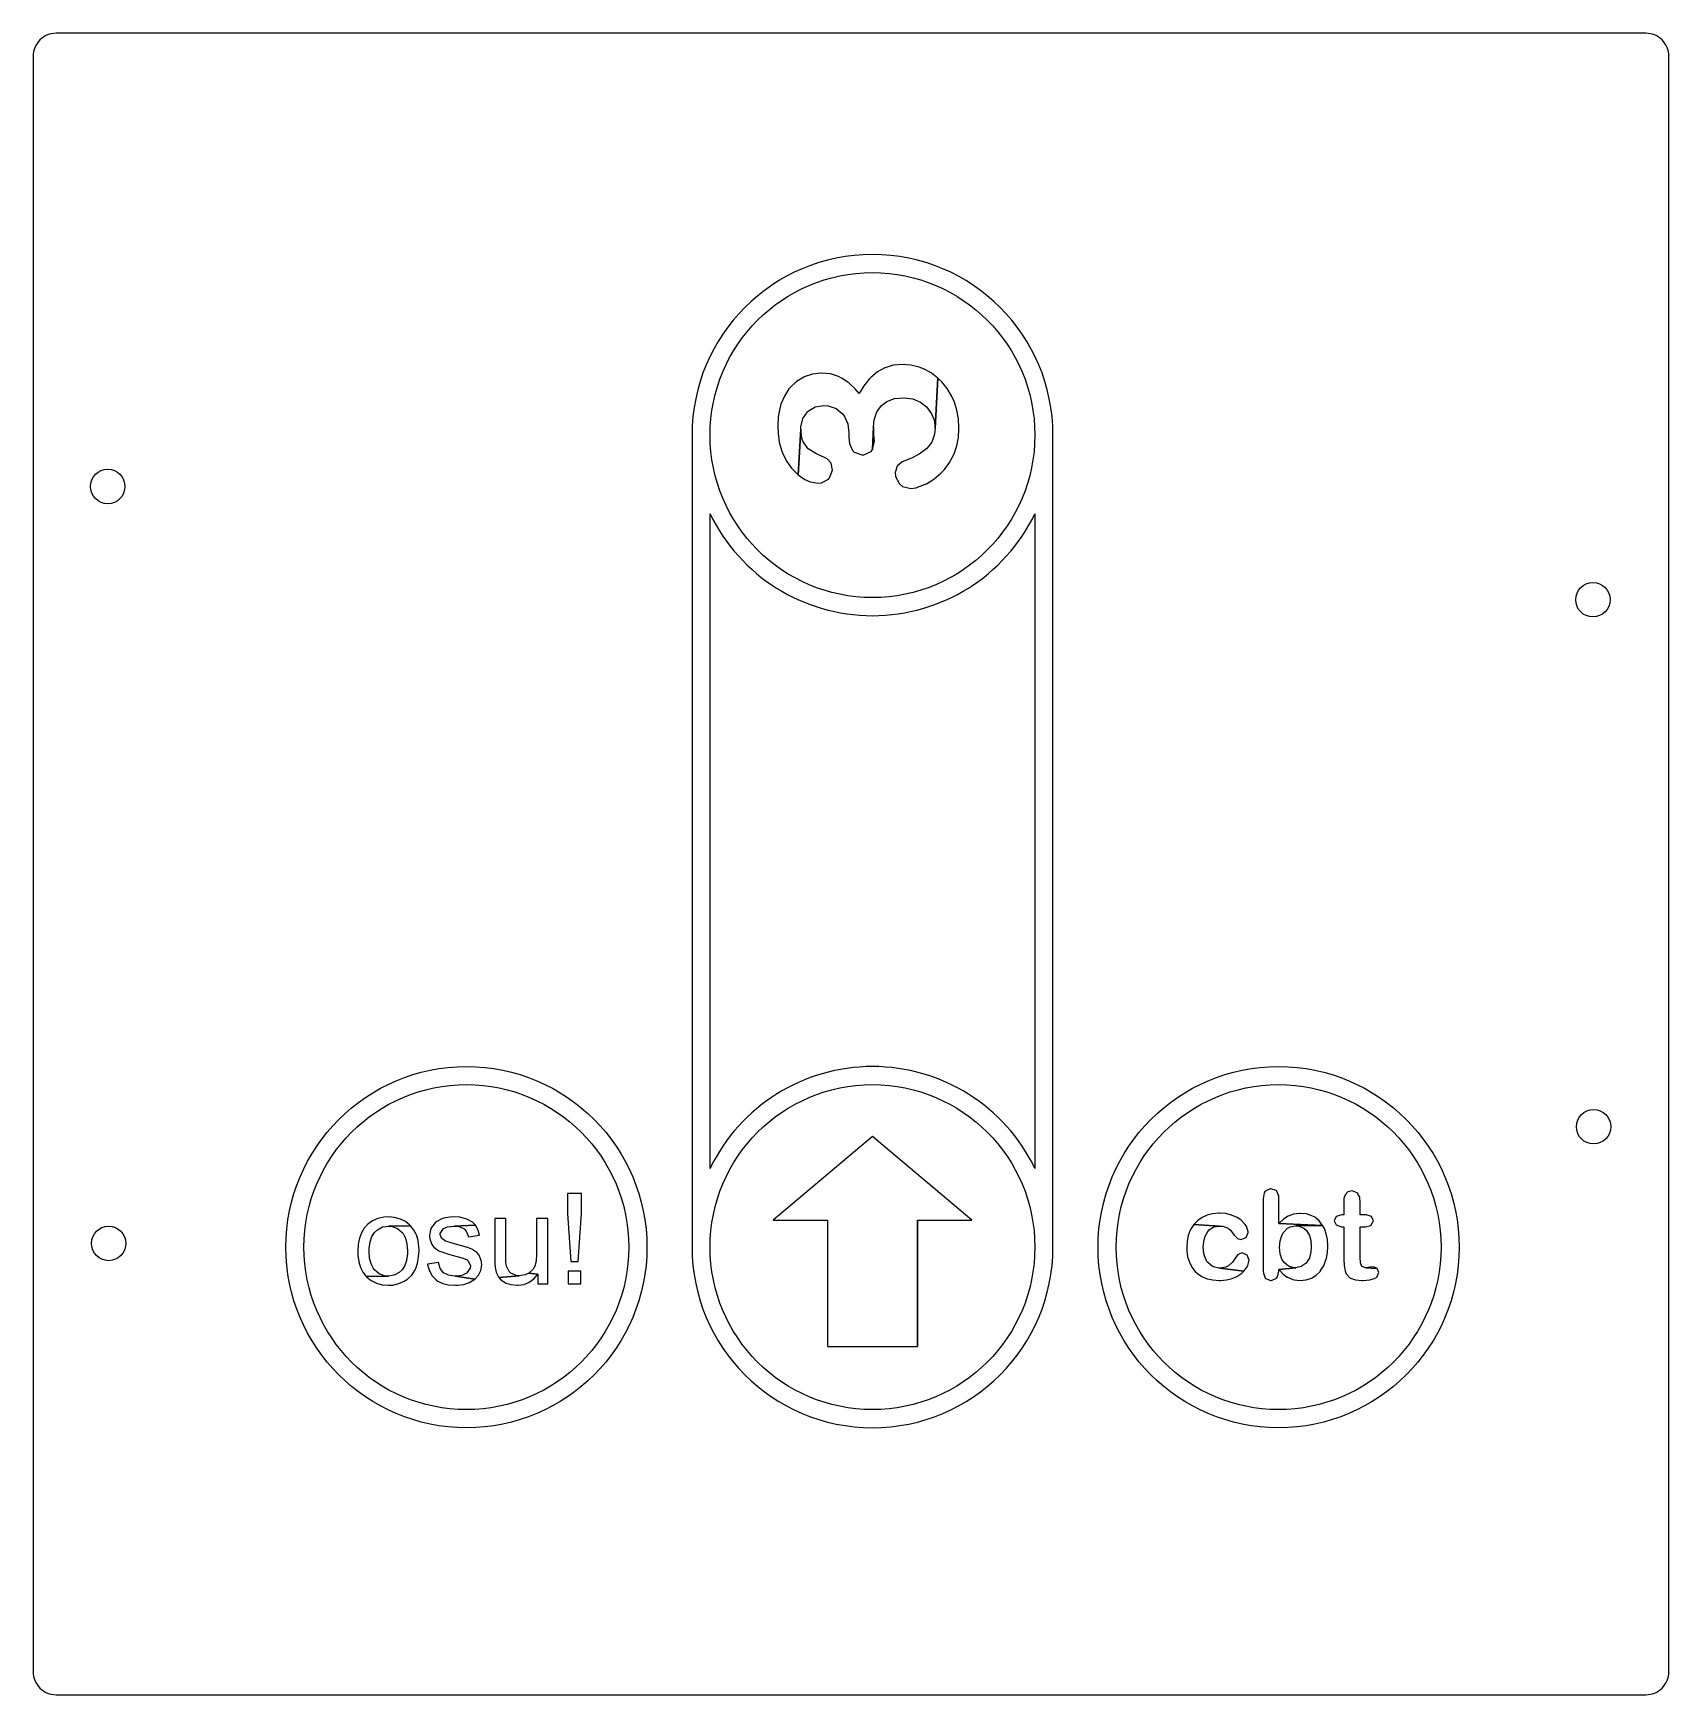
# Model space of a CAD drawing. Extents: x -71 to 71, y -72 to 72.
import ezdxf

# ---------------------------------------------------------------- set-up
doc = ezdxf.new("R2010")
doc.units = 0
doc.layers.get('0').update_dxf_attribs({"linetype": 'CONTINUOUS'})
doc.layers.add('ENGRAVE1', color=7, linetype='CONTINUOUS')

msp = doc.modelspace()

# ---------------------------------------------------------------- linework, layer by layer
msp.add_lwpolyline([(71.3, 70.4, 0.414214), (69.3, 72.4), (-69.3, 72.4, 0.414214), (-71.3, 70.4), (-71.3, -70.4, 0.414214), (-69.3, -72.4), (69.3, -72.4, 0.414214), (71.3, -70.4)], format="xyb", close=True)
for centre in [(-64.8, 32.9), (64.68, 23.03), (64.74, -22.9), (-64.72, -33.07)]:
    msp.add_circle(centre, 1.5)
at = {"layer": 'ENGRAVE1'}
for points in [[(17.61, -33.39), (17.61, 37.38, 1), (-13.86, 37.38), (-13.86, -33.39, 1)], [(16.04, -26.53, 0.626789), (-12.29, -26.53), (-12.29, 30.52, 0.626789), (16.04, 30.52)]]:
    msp.add_lwpolyline(points, format="xyb", close=True, dxfattribs=at)
at = {"layer": 'ENGRAVE1', "color": 139}
for points in [[(-6.39, 38.19), (-6.36, 37.52), (-6.25, 36.76), (-6.05, 36.07), (-5.94, 35.75), (-5.59, 35.07), (-5.18, 34.49), (-5.17, 34.48), (-4.61, 33.92), (-4.37, 37.9), (-4.36, 38.1), (-4.19, 38.83), (-3.79, 39.4), (-3.74, 39.45), (-3.12, 39.84), (-2.39, 39.96), (-1.98, 39.93), (-1.29, 39.71), (-0.76, 39.27), (-0.57, 39.01), (-0.28, 38.35), (-0.19, 37.59), (-0.19, 37.16), (-0.14, 36.65), (0.12, 36.03), (0.27, 35.89), (0.95, 35.65), (1.11, 35.66), (1.75, 35.96), (1.87, 36.12), (1.96, 38.09), (2.02, 38.72), (2.25, 39.41), (2.66, 39.96), (3.12, 40.31), (3.79, 40.56), (4.6, 40.64), (4.64, 40.64), (5.4, 40.53), (6.06, 40.25), (6.58, 39.84), (7.01, 39.24), (7.24, 38.71), (7.34, 37.98), (7.58, 42.34), (6.98, 42.8), (6.33, 43.15), (5.95, 43.29), (5.22, 43.47), (4.47, 43.53), (4.45, 43.53), (3.68, 43.46), (2.97, 43.24), (2.96, 43.24), (2.31, 42.89), (1.72, 42.4), (1.58, 42.26), (1.11, 41.68), (0.7, 41.01), (0.36, 41.4), (-0.2, 41.92), (-0.77, 42.32), (-1.09, 42.49), (-1.79, 42.71), (-2.58, 42.78), (-2.61, 42.78), (-3.37, 42.7), (-4.07, 42.47), (-4.11, 42.44), (-4.75, 42.06), (-5.3, 41.52), (-5.41, 41.4), (-5.81, 40.77), (-6.11, 40.06), (-6.21, 39.71), (-6.34, 38.98)], [(3.86, 34.11), (3.89, 33.76), (4.23, 33.13), (4.5, 32.91), (5.22, 32.72), (5.64, 32.78), (6.42, 33.07), (6.59, 33.14), (7.22, 33.53), (7.82, 34.05), (8.16, 34.39), (8.59, 34.99), (8.96, 35.69), (8.99, 35.75), (9.22, 36.43), (9.37, 37.17), (9.41, 37.96), (9.41, 38.02), (9.37, 38.81), (9.23, 39.54), (9.02, 40.24), (8.77, 40.79), (8.38, 41.44), (7.92, 42.01), (7.58, 42.34), (7.34, 37.98), (7.29, 37.45), (7.06, 36.76), (6.62, 36.22), (6.49, 36.11), (5.95, 35.73), (5.27, 35.38), (4.45, 35.04), (4.03, 34.68)], [(-4.61, 33.92), (-4.02, 33.52), (-3.56, 33.31), (-2.86, 33.18), (-2.58, 33.21), (-1.95, 33.54), (-1.86, 33.64), (-1.6, 34.31), (-1.73, 34.94), (-2.08, 35.32), (-2.26, 35.4), (-2.96, 35.72), (-3.08, 35.78), (-3.72, 36.18), (-3.77, 36.22), (-4.19, 36.84), (-4.28, 37.11), (-4.37, 37.9)], [(1.87, 36.12), (2.04, 36.86), (2, 37.43), (1.96, 38.09)], [(-23.51, -28.72), (-24.71, -28.72), (-24.71, -30.46), (-24.42, -34.63), (-23.79, -34.63), (-23.51, -30.46)], [(36.61, -28.3), (36.55, -28.3), (36.12, -28.52), (36.03, -28.67), (35.94, -29.19), (35.94, -35.48), (35.95, -35.65), (36.12, -36.09), (36.15, -36.12), (36.61, -36.3), (36.66, -36.3), (37.1, -36.09), (37.18, -35.98), (37.3, -35.48), (37.3, -35.34), (38.79, -35.19), (38.62, -35.18), (38.14, -35.04), (37.76, -34.73), (37.57, -34.44), (37.42, -33.98), (37.37, -33.4), (37.37, -33.4), (37.41, -32.85), (37.55, -32.39), (37.71, -32.1), (38.06, -31.74), (38.29, -31.62), (38.79, -31.52), (41.12, -31.51), (37.3, -31.32), (37.3, -29.13), (37.29, -28.96), (37.12, -28.51), (37.07, -28.46)], [(43.68, -28.48), (43.33, -28.58), (43.08, -28.82), (42.98, -29.16), (42.98, -29.18), (42.96, -29.71), (42.96, -30.57), (42.8, -30.57), (42.78, -30.57), (42.31, -30.71), (42.13, -31.09), (42.29, -31.46), (42.29, -31.46), (42.77, -31.61), (42.96, -31.61), (42.96, -34.38), (42.96, -34.43), (42.99, -35), (43.07, -35.45), (43.18, -35.71), (43.52, -36.08), (43.55, -36.09), (43.97, -36.25), (44.55, -36.3), (44.66, -36.3), (45.22, -36.25), (45.64, -36.12), (45.83, -36), (46.02, -35.59), (45.88, -35.24), (44.88, -35.19), (44.55, -35.07), (44.43, -34.77), (44.4, -34.26), (44.4, -31.61), (44.67, -31.61), (44.86, -31.61), (45.33, -31.49), (45.55, -31.09), (45.39, -30.71), (44.92, -30.57), (44.4, -30.57), (44.4, -29.59), (44.4, -29.53), (44.36, -29.03), (44.17, -28.69), (44.14, -28.66)], [(-40.33, -30.76), (-40.74, -30.78), (-41.25, -30.89), (-41.71, -31.1), (-42.12, -31.39), (-42.13, -31.4), (-42.45, -31.73), (-42.69, -32.13), (-42.86, -32.61), (-42.97, -33.13), (-43, -33.73), (-42.99, -34.11), (-42.92, -34.66), (-42.77, -35.16), (-42.55, -35.58), (-42.26, -35.94), (-40.33, -35.92), (-40.67, -35.88), (-41.14, -35.71), (-41.53, -35.37), (-41.63, -35.25), (-41.84, -34.84), (-41.97, -34.34), (-42.01, -33.73), (-42.01, -33.51), (-41.93, -32.94), (-41.77, -32.47), (-41.53, -32.1), (-41.29, -31.87), (-40.85, -31.63), (-40.33, -31.55), (-38.41, -31.53), (-38.46, -31.48), (-38.85, -31.17), (-39.29, -30.94), (-39.79, -30.8)], [(-38.41, -31.53), (-40.33, -31.55), (-40, -31.59), (-39.54, -31.77), (-39.14, -32.1), (-39.05, -32.2), (-38.83, -32.61), (-38.71, -33.11), (-38.66, -33.7), (-38.67, -33.96), (-38.74, -34.54), (-38.9, -35), (-39.14, -35.37), (-39.38, -35.6), (-39.83, -35.84), (-40.33, -35.92), (-42.26, -35.94), (-42.21, -36), (-41.82, -36.31), (-41.38, -36.54), (-40.88, -36.67), (-40.33, -36.71), (-39.94, -36.69), (-39.43, -36.57), (-38.95, -36.36), (-38.66, -36.17), (-38.29, -35.82), (-37.99, -35.38), (-37.93, -35.24), (-37.78, -34.79), (-37.7, -34.26), (-37.66, -33.65), (-37.67, -33.37), (-37.74, -32.82), (-37.89, -32.33), (-38.12, -31.9)], [(-34.66, -30.76), (-34.98, -30.77), (-35.5, -30.87), (-35.66, -30.93), (-36.11, -31.15), (-36.26, -31.28), (-36.58, -31.69), (-36.67, -31.88), (-36.76, -32.4), (-36.73, -32.68), (-36.54, -33.16), (-36.36, -33.4), (-35.92, -33.7), (-35.6, -33.83), (-35.1, -33.99), (-34.46, -34.17), (-33.82, -34.35), (-33.47, -34.5), (-33.38, -34.57), (-33.18, -35.01), (-33.21, -35.22), (-33.5, -35.64), (-33.51, -35.65), (-33.92, -35.85), (-34.49, -35.92), (-32.81, -36.19), (-32.47, -35.82), (-32.27, -35.42), (-32.19, -34.91), (-32.23, -34.54), (-32.42, -34.08), (-32.61, -33.86), (-33.05, -33.57), (-33.34, -33.46), (-33.84, -33.31), (-34.48, -33.13), (-34.96, -32.99), (-35.34, -32.88), (-35.71, -32.62), (-35.82, -32.29), (-35.82, -32.19), (-35.54, -31.77), (-35.19, -31.61), (-34.59, -31.55), (-32.73, -31.47), (-32.99, -31.21), (-33.48, -30.95), (-33.61, -30.91), (-34.1, -30.79)], [(-32.73, -31.47), (-34.59, -31.55), (-34.15, -31.6), (-33.72, -31.8), (-33.54, -31.99), (-33.35, -32.49), (-32.4, -32.35), (-32.51, -31.91)], [(-30.1, -30.89), (-31.06, -30.89), (-31.06, -34.42), (-31.05, -34.87), (-31, -35.32), (-30.93, -35.58), (-30.7, -36.03), (-28.92, -35.88), (-29.19, -35.86), (-29.65, -35.66), (-29.8, -35.52), (-30.04, -35.06), (-30.08, -34.7), (-30.1, -34.05)], [(-26.44, -30.89), (-27.41, -30.89), (-27.41, -33.94), (-27.41, -34.03), (-27.45, -34.62), (-27.56, -35.05), (-27.71, -35.32), (-28.1, -35.66), (-27.3, -35.75), (-27.3, -36.58), (-26.44, -36.58)], [(29.89, -31.42), (29.61, -31.86), (29.58, -31.92), (29.41, -32.38), (29.3, -32.88), (29.27, -33.42), (29.28, -33.71), (29.35, -34.24), (29.5, -34.71), (29.72, -35.14), (30.02, -35.51), (30.2, -35.69), (30.59, -35.95), (31.04, -36.14), (31.55, -36.25), (32.1, -36.29), (32.22, -36.29), (32.75, -36.24), (33.23, -36.12), (33.65, -35.94), (34.06, -35.67), (34.26, -35.49), (32.16, -35.22), (32.06, -35.22), (31.57, -35.1), (31.49, -35.06), (31.1, -34.73), (31.03, -34.63), (30.81, -34.15), (30.76, -33.93), (30.71, -33.4), (30.75, -32.92), (30.88, -32.44), (31.1, -32.04), (31.23, -31.89), (31.64, -31.63), (32.14, -31.55)], [(32.16, -30.43), (32.08, -30.44), (31.53, -30.48), (31.04, -30.61), (30.61, -30.81), (30.24, -31.06), (29.89, -31.42), (32.14, -31.55), (32.42, -31.57), (32.87, -31.74), (33.08, -31.92), (33.42, -32.34), (33.69, -32.64), (33.98, -32.73), (33.99, -32.73), (34.45, -32.55), (34.64, -32.12), (34.64, -32.06), (34.47, -31.57), (34.35, -31.39), (33.98, -31.02), (33.67, -30.81), (33.18, -30.6), (33.17, -30.59), (32.69, -30.47)], [(39.17, -30.46), (39.11, -30.46), (38.57, -30.52), (38.12, -30.68), (38.11, -30.69), (37.7, -30.96), (37.3, -31.32), (41.12, -31.51), (40.82, -31.11), (40.43, -30.79), (40.18, -30.66), (39.7, -30.5)], [(41.12, -31.51), (38.79, -31.52), (39.04, -31.55), (39.49, -31.74), (39.7, -31.93), (39.96, -32.38), (40.08, -32.82), (40.12, -33.36), (40.09, -33.84), (39.96, -34.33), (39.73, -34.71), (39.67, -34.79), (39.26, -35.09), (38.79, -35.19), (37.3, -35.34), (37.34, -35.38), (37.68, -35.75), (38.03, -36.01), (38.06, -36.02), (38.53, -36.22), (38.64, -36.25), (39.16, -36.3), (39.16, -36.3), (39.67, -36.24), (40.15, -36.08), (40.55, -35.83), (40.92, -35.47), (40.94, -35.43), (41.21, -35.01), (41.4, -34.51), (41.45, -34.35), (41.53, -33.85), (41.57, -33.32), (41.57, -33.28), (41.53, -32.73), (41.43, -32.23), (41.27, -31.78)], [(-35.96, -34.74), (-36.92, -34.88), (-36.91, -34.92), (-36.76, -35.46), (-36.51, -35.9), (-36.18, -36.25), (-36.02, -36.36), (-35.6, -36.56), (-35.09, -36.68), (-34.48, -36.71), (-34.29, -36.71), (-33.76, -36.64), (-33.28, -36.48), (-33.27, -36.47), (-32.81, -36.19), (-34.49, -35.92), (-34.55, -35.92), (-35.1, -35.84), (-35.52, -35.62), (-35.81, -35.25)], [(34.1, -33.89), (33.73, -34.03), (33.45, -34.4), (33.25, -34.69), (32.9, -35.02), (32.67, -35.14), (32.16, -35.22), (34.26, -35.49), (34.55, -35.1), (34.6, -35), (34.71, -34.52), (34.54, -34.09)], [(-28.1, -35.66), (-28.41, -35.8), (-28.92, -35.88), (-30.7, -36.03), (-30.52, -36.23), (-30.05, -36.52), (-29.65, -36.66), (-29.11, -36.71), (-29.01, -36.71), (-28.5, -36.64), (-28.05, -36.45), (-27.65, -36.15), (-27.3, -35.75)], [(-23.55, -35.48), (-24.67, -35.48), (-24.67, -36.58), (-23.55, -36.58)], [(45.56, -35.1), (45.23, -35.14), (44.88, -35.19), (45.88, -35.24)]]:
    msp.add_lwpolyline(points, close=True, dxfattribs=at)
at = {"layer": 'ENGRAVE1'}
msp.add_lwpolyline([(5.81, -42.04), (5.81, -31.03), (10.53, -31.03), (1.87, -23.75), (-6.78, -31.03), (-2.06, -31.03), (-2.06, -42.04), (5.81, -42.04)], dxfattribs=at)
msp.add_lwpolyline([(5.81, -42.04), (5.81, -31.03)], close=True, dxfattribs=at)
for centre, radius in [((1.87, 37.38), 14.16), ((-33.53, -33.39), 15.74), ((37.28, -33.39), 15.74), ((-33.53, -33.39), 14.16), ((1.87, -33.39), 14.16), ((37.28, -33.39), 14.16)]:
    msp.add_circle(centre, radius, dxfattribs=at)

doc.saveas('drawing.dxf')
